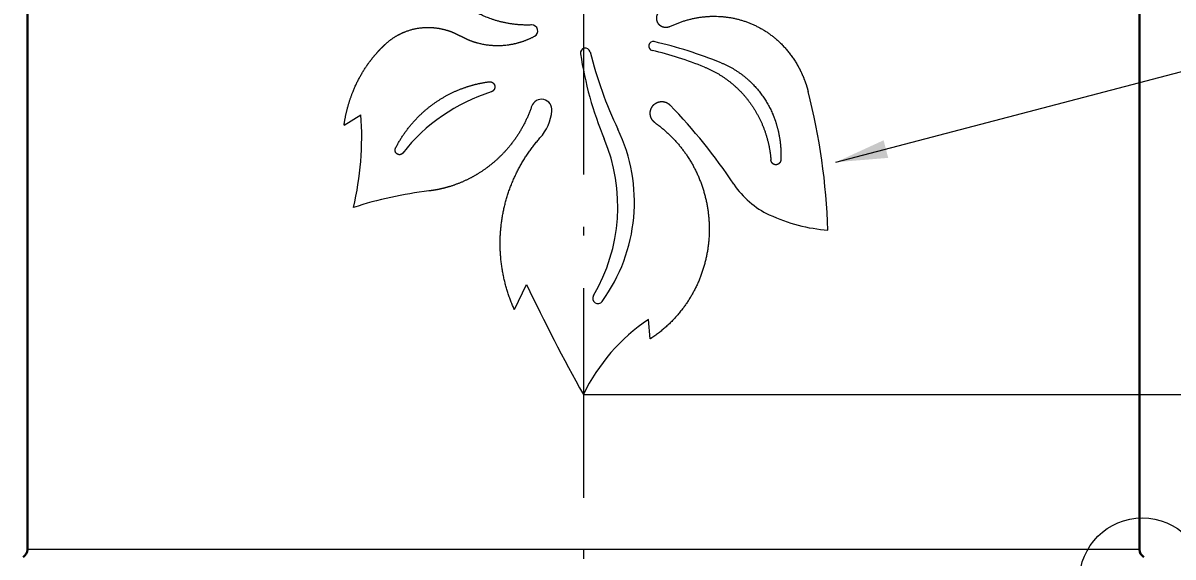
# Model space of a CAD drawing. Extents: x 0 to 297, y 0 to 420.
# Drawn here: x 76.6 to 142.4, y 158.5 to 189 of the extents above; entities that cross this region are included whole.
import ezdxf
from ezdxf.enums import TextEntityAlignment as Align

# ---------------------------------------------------------------- set-up
doc = ezdxf.new("R2010")
doc.units = 0
doc.linetypes.add('DASHDOT', pattern=[18.5, 12, -3, 0.5, -3])
doc.layers.get('0').update_dxf_attribs({"lineweight": 13})
doc.styles.get("Standard").update_dxf_attribs({"font": 'isocp.shx'})

# ---------------------------------------------------------------- blocks, each defined once
blk = doc.blocks.new('BLOCK54')
at = {"color": 7, "lineweight": 13}
blk.add_lwpolyline([(29.873, -219.379), (26.047, -224.732), (19.917, -224.732)], dxfattribs=at)
blk.add_circle((31.963, -216.455), 3.593, dxfattribs=at)
blk.add_solid([(28.579, -222.085), (29.873, -219.379), (27.731, -221.48)], dxfattribs=at)
blk.add_text('A', height=3, dxfattribs=at).set_placement((20.586, -223.344), (23.381, -223.344), align=Align.FIT)
blk = doc.blocks.new('BLOCK56')
at = {"color": 7, "lineweight": 13}
blk.add_lwpolyline([(14.44, -192.51), (64.484, -179.376), (64.484, -101.798)], dxfattribs=at)
blk.add_solid([(17.166, -191.256), (14.44, -192.51), (17.43, -192.264)], dxfattribs=at)
blk = doc.blocks.new('BLOCK68')
at = {"color": 7, "lineweight": 13}
for p, q in [((0, -205.799), (56.671, -205.799)), ((54.671, -263.946), (54.671, -208.753)), ((32.975, -266.9), (56.671, -266.9))]:
    blk.add_line(p, q, dxfattribs=at)
for points in [[(55.192, -208.753), (54.671, -205.799), (54.15, -208.753)], [(54.15, -263.946), (54.671, -266.9), (55.192, -263.946)]]:
    blk.add_lwpolyline(points, close=True, dxfattribs=at)
for points in [[(55.192, -208.753), (54.671, -205.799), (55.192, -208.753), (54.15, -208.753)], [(54.15, -263.946), (54.671, -266.9), (54.15, -263.946), (55.192, -263.946)]]:
    blk.add_solid(points, dxfattribs=at)
blk.add_text('61.1', height=3, rotation=90, dxfattribs=at).set_placement((53.671, -242.448), (53.671, -230.251), align=Align.FIT)
blk = doc.blocks.new('BLOCK85')
at = {"color": 7, "lineweight": 30}
for p, q in [((-31.8, -214.668), (-31.8, -135.9)), ((31.8, -214.668), (31.8, -135.9))]:
    blk.add_line(p, q, dxfattribs=at)
at = {"color": 7, "lineweight": 13, "ltscale": 0.028239}
blk.add_line((-13.69, -190.388), (-12.727, -189.797), dxfattribs=at)
at = {"color": 7, "lineweight": 13, "ltscale": 0.039905}
blk.add_line((-3.947, -200.946), (-3.248, -199.511), dxfattribs=at)
at = {"color": 7, "lineweight": 13, "ltscale": 0.027839}
blk.add_line((3.818, -202.62), (3.713, -201.511), dxfattribs=at)
at = {"color": 7, "lineweight": 13}
blk.add_line((27.907, -214.668), (-31.8, -214.668), dxfattribs=at)
at = {"color": 7, "lineweight": 13, "ltscale": 0.097322}
blk.add_line((31.8, -214.668), (27.907, -214.668), dxfattribs=at)
at = {"color": 7, "lineweight": 13}
for centre, radius, start, end in [((-2.958, -185.004), 0.347, 298.69608, 91.96869), ((0.11, -186.264), 0.279, 14.05068, 188.47789), ((3.994, -185.866), 0.26, 77.32502, 256.46026), ((-0.838, -206.313), 20.751, 68.04006, 76.70515), ((-1.996, -211.349), 26.436, 68.08586, 76.77725), ((20.114, -183.272), 20.506, 188.50423, 202.67017), ((23.136, -180.507), 23.456, 194.03605, 205.53663), ((-2.158, -198.395), 10.385, 107.44056, 141.90725), ((-22.557, -197.537), 36.553, 1.78852, 14.37461), ((-2.397, -189.511), 0.599, 353.73352, 161.44114), ((-18.11, -211.557), 32.092, 33.6521, 44.05493), ((-29.914, -191.088), 17.235, 346.53234, 4.29753), ((-4.566, -189.282), 2.781, 318.4772, 353.92864), ((-6.771, -194.791), 9.686, 324.06652, 25.51321), ((-8.069, -195.041), 10.035, 329.42627, 22.65519), ((12.702, -191.069), 4.909, 213.42387, 244.95741), ((-6.251, -216.297), 22.291, 96.65833, 108.0356), ((84.727, -158.05), 97.255, 205.23389, 209.40423), ((0.829, -200.298), 0.3, 149.40139, 323.96333), ((9.803, -210.537), 10.889, 124.00941, 154.20178)]:
    blk.add_arc(centre, radius, start, end, dxfattribs=at)
at = {"color": 7, "lineweight": 30}
for centre, start, end in [((-32.3, -214.668), 300.00006, 359.99994), ((32.3, -214.668), 180.00006, 239.99994)]:
    blk.add_arc(centre, 0.5, start, end, dxfattribs=at)
at = {"color": 7, "lineweight": 13}
blk.add_ellipse((13.189, -187.941), major_axis=(6.904, -6.138), ratio=0.846934, start_param=5.05651, end_param=5.44936, dxfattribs=at)
for points, knots in [([(-2.97, -184.658), (-3.725, -184.688), (-4.484, -184.604), (-5.222, -184.406), (-6.332, -183.913), (-7.281, -183.172), (-7.61, -182.862), (-8.009, -182.411), (-8.35, -181.916), (-8.432, -181.79), (-8.586, -181.535), (-8.726, -181.27), (-8.791, -181.137), (-8.852, -181.003), (-8.91, -180.866)], [0, 0, 0, 0, 0, 0, 6.564503, 6.564503, 6.564503, 10.496878, 10.496878, 10.496878, 11.808555, 11.808555, 11.808555, 13.096005, 13.096005, 13.096005, 13.096005, 13.096005, 13.096005]), ([(4.943, -184.754), (4.908, -184.771), (4.871, -184.786), (4.832, -184.796), (4.753, -184.81), (4.674, -184.808), (4.634, -184.803), (4.555, -184.786), (4.481, -184.755), (4.445, -184.735), (4.379, -184.689), (4.321, -184.632), (4.296, -184.6), (4.251, -184.533), (4.219, -184.458), (4.207, -184.419), (4.19, -184.34), (4.188, -184.259), (4.191, -184.218), (4.205, -184.138), (4.233, -184.062), (4.251, -184.026), (4.293, -183.956), (4.347, -183.896), (4.377, -183.869), (4.442, -183.82), (4.515, -183.785), (4.553, -183.771), (4.624, -183.753), (4.697, -183.747), (4.73, -183.746), (4.762, -183.749), (4.794, -183.754)], [0, 0, 0, 0, 0, 0, 0.343159, 0.343159, 0.343159, 0.691834, 0.691834, 0.691834, 1.04016, 1.04016, 1.04016, 1.389794, 1.389794, 1.389794, 1.738528, 1.738528, 1.738528, 2.086908, 2.086908, 2.086908, 2.436761, 2.436761, 2.436761, 2.785837, 2.785837, 2.785837, 3.135152, 3.135152, 3.135152, 3.418133, 3.418133, 3.418133, 3.418133, 3.418133, 3.418133]), ([(-11.322, -185.755), (-10.983, -185.441), (-10.597, -185.183), (-10.173, -184.989), (-9.456, -184.794), (-8.716, -184.786), (-8.438, -184.81), (-7.981, -184.893), (-7.541, -185.045), (-7.368, -185.117), (-7.201, -185.199), (-7.039, -185.292)], [0, 0, 0, 0, 0, 0, 4.099253, 4.099253, 4.099253, 6.562662, 6.562662, 6.562662, 8.197625, 8.197625, 8.197625, 8.197625, 8.197625, 8.197625]), ([(4.943, -184.754), (5.677, -184.393), (6.472, -184.161), (7.296, -184.074), (8.925, -184.201), (10.391, -184.896), (11.048, -185.377), (11.745, -186.117), (12.264, -186.984), (12.36, -187.164), (12.535, -187.523), (12.681, -187.896), (12.745, -188.082), (12.802, -188.271), (12.851, -188.462)], [0, 0, 0, 0, 0, 0, 7.130879, 7.130879, 7.130879, 14.228511, 14.228511, 14.228511, 16.008908, 16.008908, 16.008908, 17.724599, 17.724599, 17.724599, 17.724599, 17.724599, 17.724599]), ([(-2.792, -185.308), (-3.263, -185.566), (-3.772, -185.752), (-4.305, -185.859), (-5.202, -185.9), (-6.072, -185.716), (-6.41, -185.608), (-6.733, -185.465), (-7.039, -185.292)], [0, 0, 0, 0, 0, 0, 4.659339, 4.659339, 4.659339, 7.743999, 7.743999, 7.743999, 7.743999, 7.743999, 7.743999]), ([(-13.69, -190.388), (-13.598, -189.748), (-13.446, -189.118), (-13.234, -188.507), (-12.873, -187.73), (-12.412, -187.019), (-12.292, -186.846), (-12.039, -186.51), (-11.764, -186.194), (-11.622, -186.042), (-11.474, -185.895), (-11.322, -185.755)], [0, 0, 0, 0, 0, 0, 5.605959, 5.605959, 5.605959, 7.464749, 7.464749, 7.464749, 9.309207, 9.309207, 9.309207, 9.309207, 9.309207, 9.309207]), ([(6.922, -187.068), (7.556, -187.325), (8.153, -187.672), (8.695, -188.103), (9.643, -189.109), (10.285, -190.344), (10.52, -191.005), (10.667, -191.689), (10.723, -192.382)], [0, 0, 0, 0, 0, 0, 6.011428, 6.011428, 6.011428, 12.032007, 12.032007, 12.032007, 12.032007, 12.032007, 12.032007]), ([(7.871, -186.823), (8.509, -187.081), (9.104, -187.441), (9.635, -187.897), (10.358, -188.753), (10.849, -189.759), (11, -190.154), (11.152, -190.697), (11.24, -191.254), (11.258, -191.394), (11.285, -191.673), (11.296, -191.954), (11.297, -192.093), (11.295, -192.233), (11.288, -192.372)], [0, 0, 0, 0, 0, 0, 6.071393, 6.071393, 6.071393, 9.731729, 9.731729, 9.731729, 10.954972, 10.954972, 10.954972, 12.160463, 12.160463, 12.160463, 12.160463, 12.160463, 12.160463]), ([(-10.739, -191.694), (-10.361, -190.963), (-9.884, -190.288), (-9.315, -189.687), (-8.236, -188.84), (-6.99, -188.28), (-6.471, -188.105), (-5.938, -187.981), (-5.397, -187.908)], [0, 0, 0, 0, 0, 0, 7.187207, 7.187207, 7.187207, 11.963248, 11.963248, 11.963248, 11.963248, 11.963248, 11.963248]), ([(-5.397, -187.908), (-5.362, -187.904), (-5.327, -187.904), (-5.291, -187.911), (-5.223, -187.933), (-5.165, -187.975), (-5.14, -188), (-5.096, -188.058), (-5.071, -188.127), (-5.064, -188.162), (-5.061, -188.233), (-5.079, -188.304), (-5.093, -188.338), (-5.122, -188.384), (-5.159, -188.422), (-5.172, -188.434), (-5.198, -188.454), (-5.228, -188.47), (-5.242, -188.477), (-5.256, -188.482), (-5.271, -188.487)], [0, 0, 0, 0, 0, 0, 0.304108, 0.304108, 0.304108, 0.609189, 0.609189, 0.609189, 0.918209, 0.918209, 0.918209, 1.225287, 1.225287, 1.225287, 1.378049, 1.378049, 1.378049, 1.512827, 1.512827, 1.512827, 1.512827, 1.512827, 1.512827]), ([(-2.965, -189.32), (-3.224, -190.09), (-3.591, -190.823), (-4.059, -191.499), (-4.947, -192.459), (-6.014, -193.191), (-6.434, -193.431), (-7.016, -193.699), (-7.621, -193.899), (-7.773, -193.944), (-8.075, -194.025), (-8.38, -194.088), (-8.532, -194.115), (-8.684, -194.138), (-8.836, -194.156)], [0, 0, 0, 0, 0, 0, 7.036627, 7.036627, 7.036627, 11.244836, 11.244836, 11.244836, 12.642186, 12.642186, 12.642186, 14.005048, 14.005048, 14.005048, 14.005048, 14.005048, 14.005048]), ([(4.098, -190.256), (4.025, -190.204), (3.961, -190.14), (3.909, -190.065), (3.83, -189.901), (3.809, -189.72), (3.814, -189.628), (3.854, -189.449), (3.95, -189.294), (4.011, -189.225), (4.153, -189.111), (4.325, -189.051), (4.415, -189.035), (4.589, -189.036), (4.754, -189.092), (4.829, -189.132), (4.896, -189.183), (4.954, -189.242)], [0, 0, 0, 0, 0, 0, 0.776853, 0.776853, 0.776853, 1.558414, 1.558414, 1.558414, 2.339448, 2.339448, 2.339448, 3.119222, 3.119222, 3.119222, 3.841975, 3.841975, 3.841975, 3.841975, 3.841975, 3.841975]), ([(4.098, -190.256), (4.82, -190.772), (5.464, -191.397), (6.007, -192.116), (6.91, -193.786), (7.263, -195.663), (7.285, -196.675), (7.017, -198.571), (6.187, -200.286), (5.674, -201.033), (4.965, -201.786), (4.144, -202.399), (4.037, -202.475), (3.928, -202.549), (3.818, -202.62)], [0, 0, 0, 0, 0, 0, 7.715781, 7.715781, 7.715781, 16.320962, 16.320962, 16.320962, 24.081055, 24.081055, 24.081055, 25.221681, 25.221681, 25.221681, 25.221681, 25.221681, 25.221681]), ([(-3.947, -200.946), (-4.381, -199.989), (-4.677, -198.969), (-4.824, -197.912), (-4.812, -195.79), (-4.206, -193.758), (-3.759, -192.795), (-3.179, -191.91), (-2.484, -191.126)], [0, 0, 0, 0, 0, 0, 9.108946, 9.108946, 9.108946, 18.187736, 18.187736, 18.187736, 18.187736, 18.187736, 18.187736]), ([(-10.331, -191.988), (-10.35, -192.012), (-10.372, -192.033), (-10.397, -192.05), (-10.452, -192.077), (-10.511, -192.086), (-10.542, -192.085), (-10.6, -192.074), (-10.654, -192.046), (-10.68, -192.027), (-10.722, -191.983), (-10.75, -191.929), (-10.761, -191.898), (-10.77, -191.851), (-10.77, -191.804), (-10.768, -191.788), (-10.764, -191.759), (-10.756, -191.732), (-10.751, -191.719), (-10.745, -191.706), (-10.739, -191.694)], [0, 0, 0, 0, 0, 0, 0.264876, 0.264876, 0.264876, 0.527725, 0.527725, 0.527725, 0.792365, 0.792365, 0.792365, 1.0586, 1.0586, 1.0586, 1.193278, 1.193278, 1.193278, 1.311869, 1.311869, 1.311869, 1.311869, 1.311869, 1.311869]), ([(11.288, -192.372), (11.287, -192.408), (11.28, -192.444), (11.267, -192.479), (11.234, -192.545), (11.184, -192.596), (11.155, -192.617), (11.108, -192.642), (11.056, -192.654), (11.039, -192.657), (10.987, -192.661), (10.935, -192.653), (10.903, -192.641), (10.839, -192.608), (10.788, -192.556), (10.767, -192.527), (10.744, -192.48), (10.73, -192.43), (10.726, -192.414), (10.724, -192.398), (10.723, -192.382)], [0, 0, 0, 0, 0, 0, 0.313455, 0.313455, 0.313455, 0.62478, 0.62478, 0.62478, 0.780292, 0.780292, 0.780292, 1.091421, 1.091421, 1.091421, 1.40352, 1.40352, 1.40352, 1.542146, 1.542146, 1.542146, 1.542146, 1.542146, 1.542146])]:
    blk.add_open_spline(points, degree=5, knots=knots, dxfattribs=at)

msp = doc.modelspace()

# ---------------------------------------------------------------- linework, layer by layer
at = {"color": 7, "linetype": 'DASHDOT', "lineweight": 13}
msp.add_line((108.657, 377.38), (108.657, 100.85), dxfattribs=at)

# ---------------------------------------------------------------- block references
at = {"lineweight": 0}
for name in ['BLOCK85', 'BLOCK56', 'BLOCK68', 'BLOCK54']:
    msp.add_blockref(name, (108.657, 373.593), dxfattribs=at)

doc.saveas('drawing.dxf')
